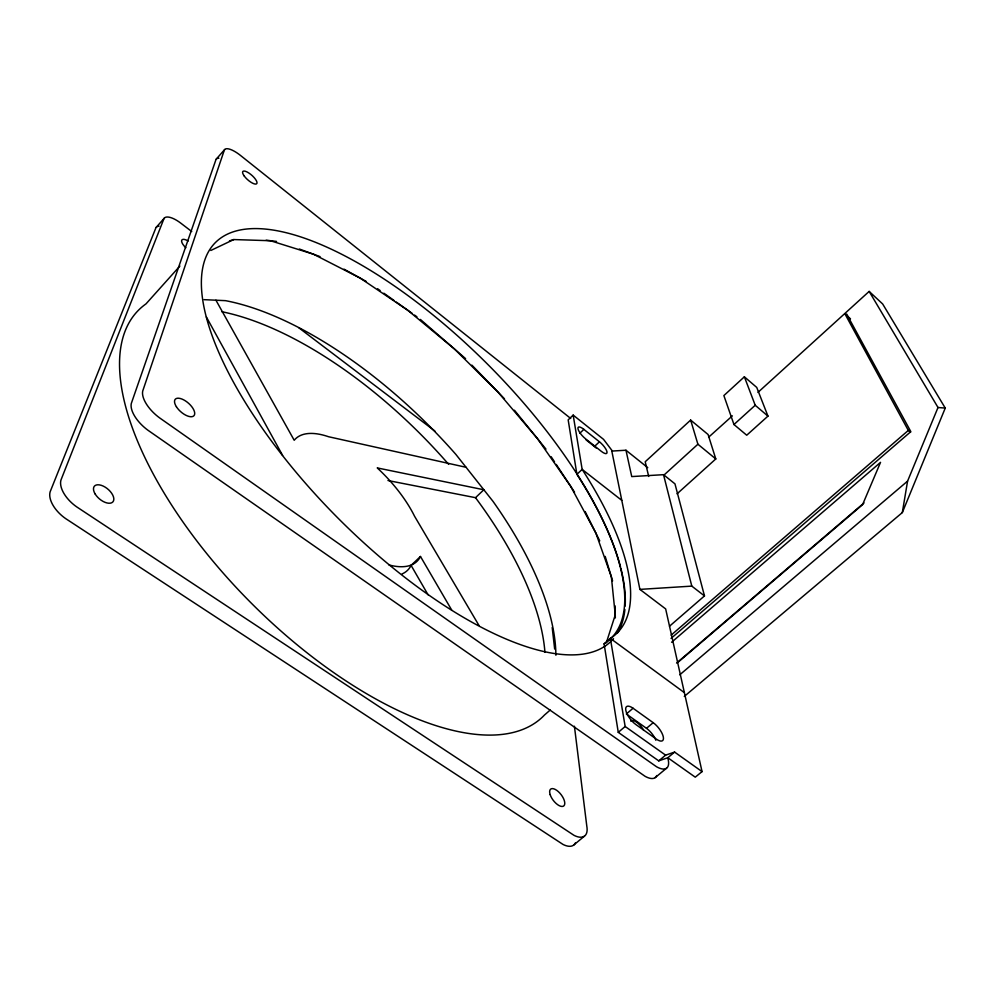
<?xml version="1.0" encoding="UTF-8"?>
<svg xmlns="http://www.w3.org/2000/svg" width="995" height="995" viewBox="0 0 995 995"><rect width="100%" height="100%" fill="white"/><g stroke="black" fill="none" stroke-linecap="round" stroke-linejoin="round"><path stroke-width="1.49" d="M684.286 696.425L902.316 512.587L907.577 481.132L938.011 407.502L869.157 291.411L757.954 392.403M606.341 642.72L615.258 614.91L611.365 576.864L595.868 533.084L570.645 486.269L537.499 438.671L498.159 392.266L454.329 348.872L407.676 310.191L360.028 278.015L313.462 254.198L270.416 240.728L233.763 239.559L229.484 240.889M902.316 512.587L945.25 408.087L882.652 303.96L869.157 291.411M156.29 227.258L164.337 218.116M216.301 159.051L224.671 149.548M179.896 266.063L146.004 303.873A286.672 127.086 45.1 0 0 244.546 596.266A286.672 127.086 45.1 0 0 544.427 715.069L550.223 710.032M387.988 480.535L475.51 497.687L483.831 489.764L377.242 467.924A86.254 37.71 45.1 0 1 414.517 516.169L478.918 625.37M402.017 573.953A86.018 38.295 45.1 0 0 411.084 565.384L420.475 556.466L451.668 609.997M612.41 451.083L603.555 439.367L573.17 415.102L568.17 419.853L576.901 474.316A274.06 104.463 45.3 0 1 604.089 643.877L618.268 732.345L658.74 760.864L667.807 757.742L674.61 752.096L702.047 771.61L695.256 777.17L667.807 757.742M579.849 433.198L583.878 429.392L599.45 441.805A9.328 2.861 47 0 1 606.975 451.805A9.328 2.861 47 0 1 601.254 451.282L585.533 438.795A9.365 2.885 46.8 0 1 577.983 428.758A9.365 2.885 46.8 0 1 583.878 429.392M586.03 439.852L594.413 446.506L599.45 441.805M576.901 474.316L582.162 469.416L573.17 415.102M677.048 493.831L715.791 458.944L708.092 434.529L690.642 420.077L645.208 461.755L648.703 476.456M744.372 376.806L723.875 395.575L733.962 424.517L746.723 435.225L767.953 416.121L756.735 387.428L744.372 376.806L755.217 405.263L767.953 416.121M663.69 475.336L697.905 444.23L690.642 420.077M708.651 437.178L732.37 415.86M733.962 424.517L755.217 405.263M604.089 643.877L610.358 638.38A274.533 103.269 45.3 0 0 582.162 469.416L621.788 500.373L639.897 589.388L665.655 608.915L702.047 771.61M669.511 626.216L704.485 595.918L674.971 483.868L663.516 474.677L631.738 476.58L625.967 450.237L611.813 451.071L621.788 500.373M671.115 635.158L908.323 430.425L844.854 313.711L850.514 318.873M671.04 638.404L910.835 431.643L846.633 314.022M671.6 642.26L880.538 462.352L862.578 504.652L677.657 662.583M676.563 663.08L863.983 502.985M633.069 708.253A12.587 4.925 50.9 0 0 625.793 710.206A12.587 4.925 50.9 0 0 635.942 724.596L656.339 739.098A12.549 4.851 51.2 0 0 663.317 736.984A12.549 4.851 51.2 0 0 653.193 722.681L633.069 708.253L626.34 713.975L646.489 728.328A12.525 4.9 51.3 0 1 655.854 740.243M679.796 674.784L907.577 481.132M618.268 732.345L625.158 726.499L610.358 638.38L684.336 692.607M646.489 728.328L653.193 722.681M658.74 760.864L665.605 755.143L674.61 752.096M573.568 845.153L584.475 836.123M655.133 777.655L666.55 768.215M210.828 250.466L233.763 239.559M639.897 589.388L691.799 586.117L704.485 595.918M204.075 299.657L225.517 300.664A276.672 122.522 45.1 0 1 455.884 454.429L492.973 501.318A276.672 122.522 45.1 0 1 555.894 655.245M938.011 407.502L945.25 408.087M266.125 240.243L276.548 241.424M466.046 467.289L328.561 436.73A86.254 37.71 45.1 0 0 294.209 440.275L215.94 300.216M299.358 249.024L320.067 256.635M344.034 269.16L366.322 281.498M625.158 726.499L665.605 755.143M377.615 288.761L380.127 290.54M383.883 293.226L393.896 300.366M396.408 302.157L412.291 313.487M414.592 315.129L416.905 316.783M298.973 327.902L434.877 431.009M191.736 231.524L180.667 223.067A18.084 6.865 40.3 0 0 163.864 218.9L60.993 479.951A26.032 14.054 39.5 0 0 76.603 506.816L573.991 835.327A25.547 11.629 52.7 0 0 586.814 826.223L574.413 726.213M570.72 418.485L240.541 155.481A18.432 6.02 41.2 0 0 224.273 150.257L142.745 390.948A26.716 12.525 40.7 0 0 159.474 417.788L656.563 766.772A26.119 10.286 51.5 0 0 668.018 758.837M625.967 450.237L647.745 467.65M697.905 444.23L715.791 458.944M420.387 319.445L465.585 358.635M908.323 430.425L910.5 432.377M471.891 365.14L504.49 398.808M514.427 410.214L545.969 449.118M551.143 456.705L554.538 461.842M556.23 464.416L574.563 492.202M411.084 565.384L428.086 594.848M206.363 316.957L282.617 455.424M585.172 511.592L599.736 540.845M605.196 556.416L612.584 580.906M663.516 474.677L691.799 586.117M552.2 627.509L554.663 649.051M615.034 605.818L615.32 617.97M594.413 446.506A9.303 2.898 47 0 1 596.154 448.024M613.505 638.666A280.814 107.323 45.2 0 1 280.789 453.31A280.814 107.323 45.2 0 1 301.933 237.308A280.814 107.323 45.2 0 1 620.519 567.001M620.868 568.356A280.814 107.323 45.2 0 1 625.158 606.166M624.885 609.487A280.814 107.323 45.2 0 1 617.721 632.745M630.768 721.164A10.908 4.303 51.2 0 1 643.74 730.38M420.475 556.466A86.254 37.71 45.1 0 1 388.945 564.936M221.798 311.709A274.085 123.567 45.1 0 1 448.633 464.329M475.51 497.687A274.085 123.567 45.1 0 1 544.937 652.297M656.737 775.553A26.044 10.472 51.7 0 1 645.083 776.311L147.907 430.213A26.616 12.748 40.6 0 1 131.34 403.361L215.903 159.772A18.383 6.144 41.1 0 1 218.9 158.193M185.841 247.743A9.067 3.47 40.5 0 1 181.687 240.342A9.067 3.47 40.5 0 1 188.167 241.014M575.446 842.84A25.472 11.791 52.9 0 1 563.021 844.444L65.645 518.594A25.945 14.241 39.3 0 1 50.173 491.729L155.805 228.054A18.034 6.965 40.1 0 1 159.076 226.126M176.413 406.768A12.45 5.759 41.2 0 0 193.838 415.823A12.45 5.759 41.2 0 0 183.602 399.816A12.45 5.759 41.2 0 0 176.413 406.768M244.123 175.866A9.241 3.047 41.4 0 0 256.499 183.876A9.241 3.047 41.4 0 0 248.787 172.968A9.241 3.047 41.4 0 0 244.123 175.866M550.148 794.619A10.671 4.863 52.3 0 0 563.108 806.311A10.671 4.863 52.3 0 0 558.382 791.659A10.671 4.863 52.3 0 0 550.148 794.619M95.11 493.918A12.139 6.467 40 0 0 112.721 502.065A12.139 6.467 40 0 0 103.144 486.058A12.139 6.467 40 0 0 95.11 493.918"/></g></svg>
